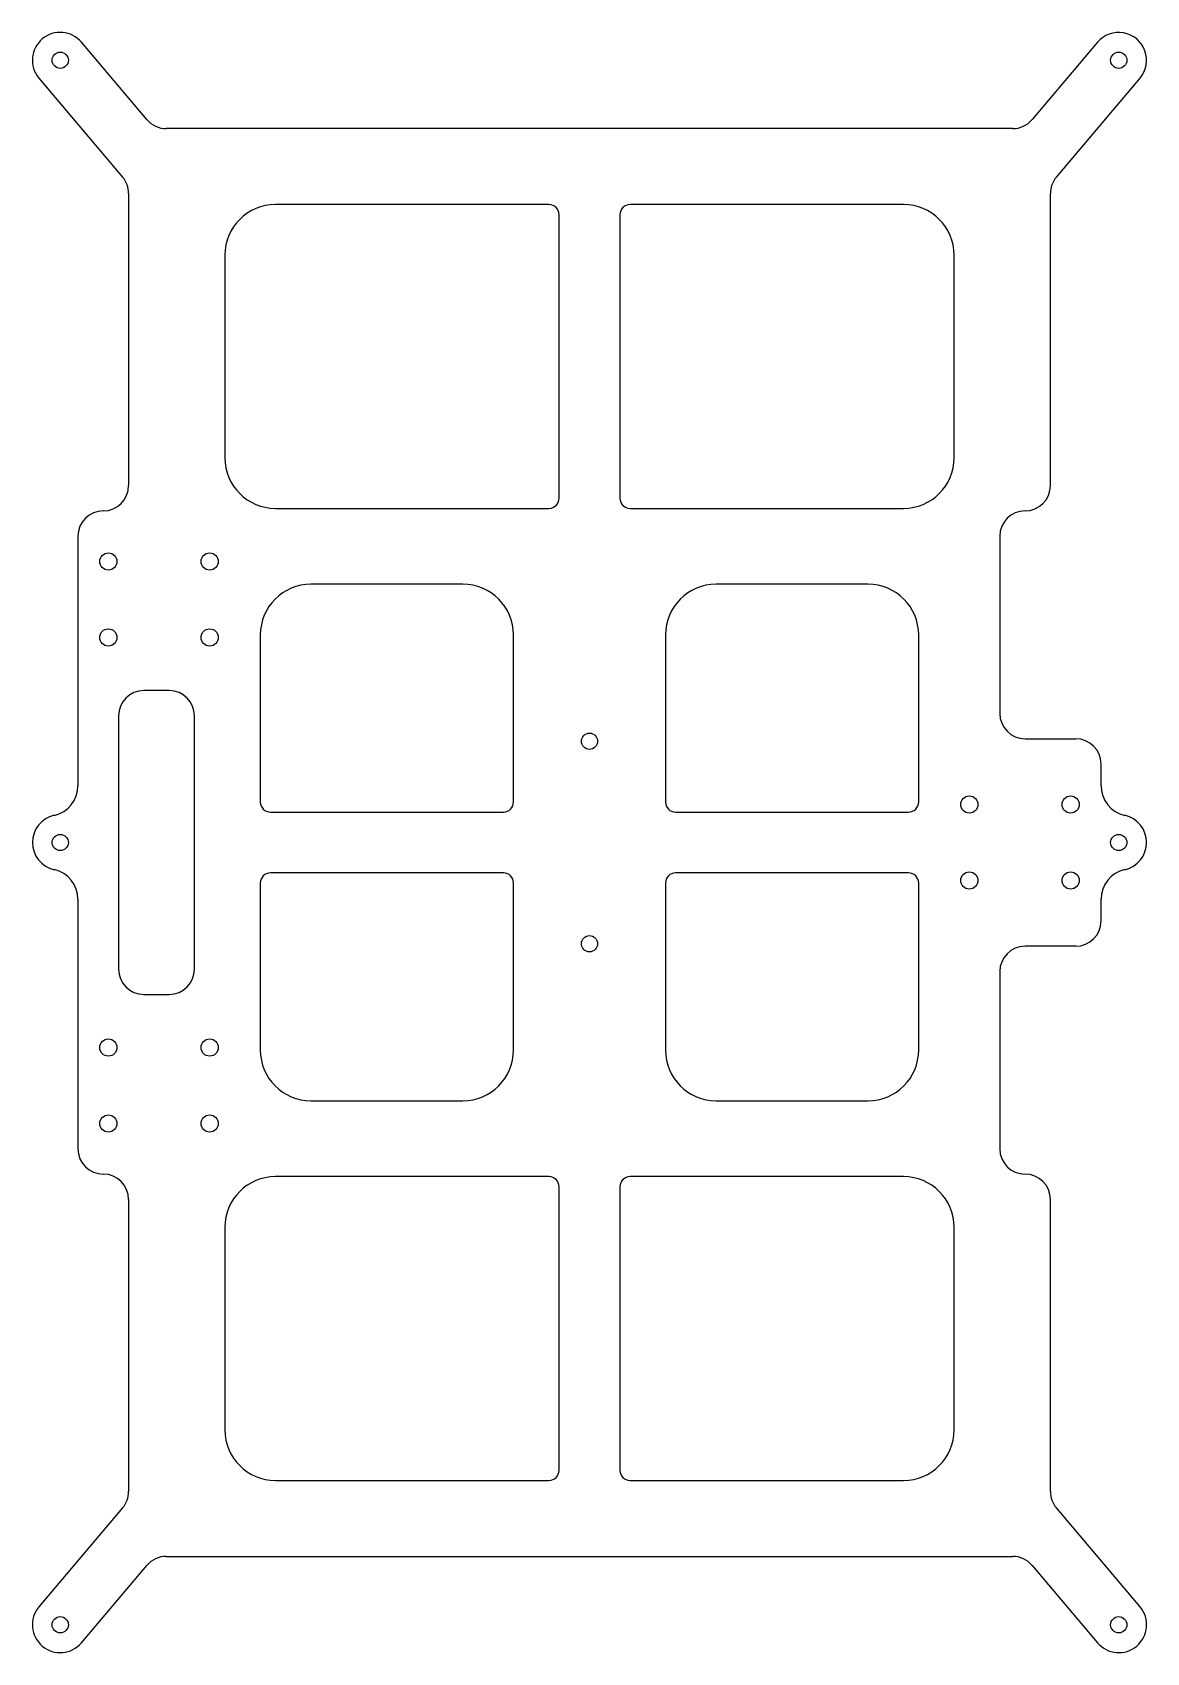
# Model space of a CAD drawing. Header units: millimetres. Extents: x 0 to 220, y 0 to 320.
import ezdxf

# ---------------------------------------------------------------- set-up
doc = ezdxf.new("R2010")
doc.units = ezdxf.units.MM

msp = doc.modelspace()

# ---------------------------------------------------------------- linework, layer by layer
at = {"color": 7, "linetype": 'Continuous', "lineweight": 25}
for p, q in [((22.61, 302.77), (9.7, 318.05)), ((210.3, 318.05), (197.39, 302.77)), ((1.3, 310.95), (17.82, 291.4)), ((202.18, 291.4), (218.7, 310.95)), ((193.57, 301), (26.43, 301)), ((19, 288.17), (19, 230.5)), ((201, 230.5), (201, 288.17)), ((102, 286), (48, 286)), ((172, 286), (118, 286)), ((104, 228), (104, 284)), ((116, 284), (116, 228)), ((38, 276), (38, 236)), ((182, 236), (182, 276)), ((48, 226), (102, 226)), ((118, 226), (172, 226)), ((9, 220.5), (9, 171.22)), ((191, 220.5), (191, 185.5)), ((85, 211), (55, 211)), ((165, 211), (135, 211)), ((45, 201), (45, 168)), ((95, 168), (95, 201)), ((125, 201), (125, 168)), ((175, 168), (175, 201)), ((27, 190), (22, 190)), ((17, 185), (17, 135)), ((32, 135), (32, 185)), ((196, 180.5), (206, 180.5)), ((211, 171.22), (211, 175.5)), ((47, 166), (93, 166)), ((127, 166), (173, 166)), ((93, 154), (47, 154)), ((173, 154), (127, 154)), ((45, 152), (45, 119)), ((95, 119), (95, 152)), ((125, 152), (125, 119)), ((175, 119), (175, 152)), ((9, 148.78), (9, 99.5)), ((211, 144.5), (211, 148.78)), ((206, 139.5), (196, 139.5)), ((191, 134.5), (191, 99.5)), ((22, 130), (27, 130)), ((55, 109), (85, 109)), ((135, 109), (165, 109)), ((102, 94), (48, 94)), ((172, 94), (118, 94)), ((104, 36), (104, 92)), ((116, 92), (116, 36)), ((19, 89.5), (19, 31.83)), ((201, 31.83), (201, 89.5)), ((38, 84), (38, 44)), ((182, 44), (182, 84)), ((48, 34), (102, 34)), ((118, 34), (172, 34)), ((17.82, 28.6), (1.3, 9.05)), ((218.7, 9.05), (202.18, 28.6)), ((9.7, 1.95), (22.61, 17.23)), ((26.43, 19), (193.57, 19)), ((197.39, 17.23), (210.3, 1.95))]:
    msp.add_line(p, q, dxfattribs=at)
for centre, radius in [((5.5, 314.5), 1.6), ((214.5, 314.5), 1.6), ((15, 215.5), 1.7), ((35, 215.5), 1.7), ((15, 200.5), 1.7), ((35, 200.5), 1.7), ((110, 180), 1.6), ((185, 167.5), 1.7), ((205, 167.5), 1.7), ((5.5, 160), 1.6), ((214.5, 160), 1.6), ((185, 152.5), 1.7), ((205, 152.5), 1.7), ((110, 140), 1.6), ((15, 119.5), 1.7), ((35, 119.5), 1.7), ((15, 104.5), 1.7), ((35, 104.5), 1.7), ((5.5, 5.5), 1.6), ((214.5, 5.5), 1.6)]:
    msp.add_circle(centre, radius, dxfattribs=at)
for centre, radius, start, end in [((5.5, 314.5), 5.5, 40.1948, 220.1948), ((214.5, 314.5), 5.5, 319.8052, 139.8052), ((26.43, 306), 5, 220.1948, 270), ((193.57, 306), 5, 270, 319.8052), ((14, 288.17), 5, 0, 40.1948), ((206, 288.17), 5, 139.8052, 180), ((48, 276), 10, 90, 180), ((102, 284), 2, 0, 90), ((118, 284), 2, 90, 180), ((172, 276), 10, 0, 90), ((48, 236), 10, 180, 270), ((172, 236), 10, 270, 0), ((14, 230.5), 5, 270, 0), ((196, 230.5), 5, 270, 0), ((102, 228), 2, 270, 0), ((118, 228), 2, 180, 270), ((14, 220.5), 5, 90, 180), ((196, 220.5), 5, 90, 180), ((55, 201), 10, 90, 180), ((85, 201), 10, 0, 90), ((135, 201), 10, 90, 180), ((165, 201), 10, 0, 90), ((22, 185), 5, 90, 180), ((27, 185), 5, 0, 90), ((196, 185.5), 5, 180, 270), ((206, 175.5), 5, 0, 90), ((3, 171.22), 6, 282.5559, 0), ((217, 171.22), 6, 180, 257.4441), ((47, 168), 2, 180, 270), ((93, 168), 2, 270, 0), ((127, 168), 2, 180, 270), ((173, 168), 2, 270, 360), ((5.5, 160), 5.5, 102.5559, 257.4441), ((214.5, 160), 5.5, 282.5559, 77.4441), ((3, 148.78), 6, 0, 77.4441), ((47, 152), 2, 90, 180), ((93, 152), 2, 0, 90), ((127, 152), 2, 90, 180), ((173, 152), 2, 0, 90), ((217, 148.78), 6, 102.5559, 180), ((206, 144.5), 5, 270, 0), ((196, 134.5), 5, 90, 180), ((22, 135), 5, 180, 270), ((27, 135), 5, 270, 0), ((55, 119), 10, 180, 270), ((85, 119), 10, 270, 0), ((135, 119), 10, 180, 270), ((165, 119), 10, 270, 0), ((14, 99.5), 5, 180, 270), ((196, 99.5), 5, 180, 270), ((14, 89.5), 5, 0, 90), ((48, 84), 10, 90, 180), ((102, 92), 2, 0, 90), ((118, 92), 2, 90, 180), ((172, 84), 10, 0, 90), ((196, 89.5), 5, 0, 90), ((48, 44), 10, 180, 270), ((172, 44), 10, 270, 0), ((102, 36), 2, 270, 360), ((118, 36), 2, 180, 270), ((14, 31.83), 5, 319.8052, 0), ((206, 31.83), 5, 180, 220.1948), ((26.43, 14), 5, 90, 139.8052), ((193.57, 14), 5, 40.1948, 90), ((5.5, 5.5), 5.5, 139.8052, 319.8052), ((214.5, 5.5), 5.5, 220.1948, 40.1948)]:
    msp.add_arc(centre, radius, start, end, dxfattribs=at)

doc.saveas('drawing.dxf')
